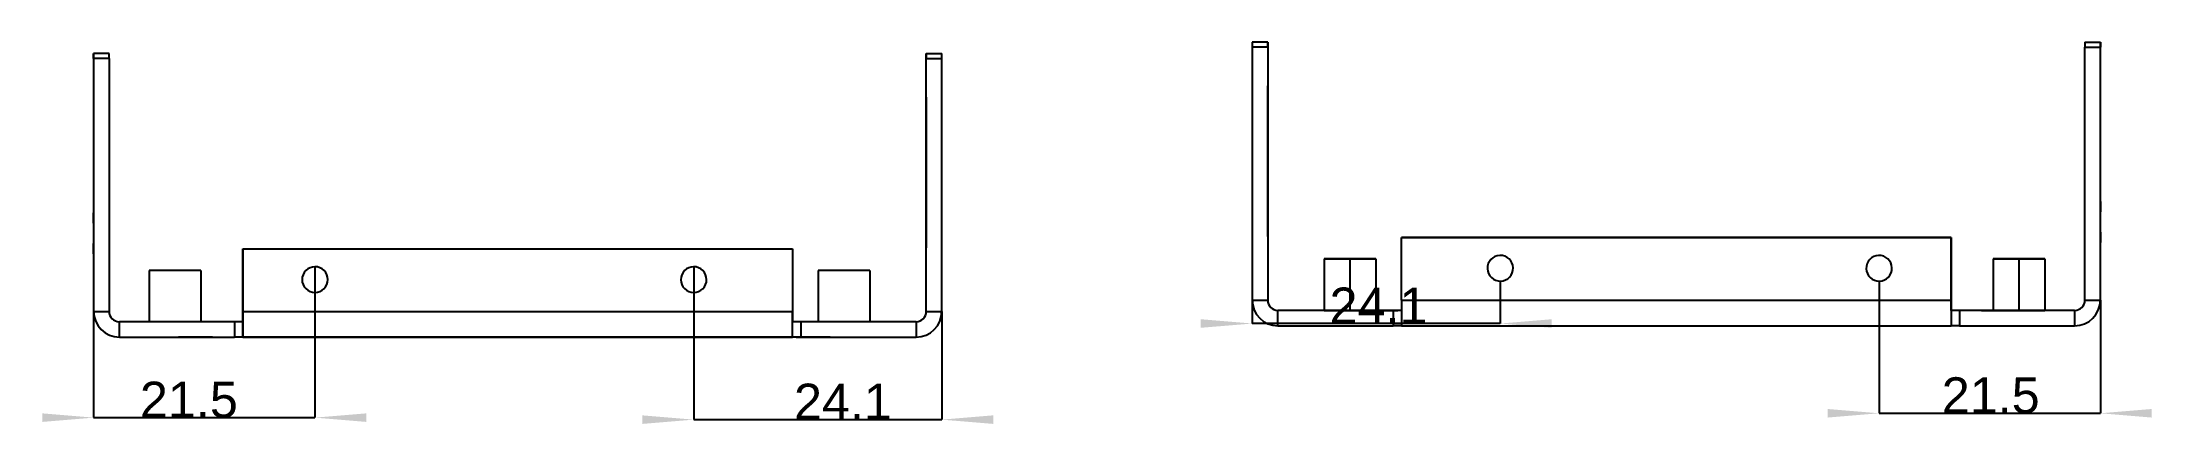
# Model space of a CAD drawing. Header units: millimetres. Extents: x 42 to 247, y 77 to 115.
import ezdxf
from ezdxf.enums import TextEntityAlignment as Align

# ---------------------------------------------------------------- set-up
doc = ezdxf.new("R2010")
doc.units = ezdxf.units.MM
doc.layers.get('0').update_dxf_attribs({"linetype": 'CONTINUOUS'})
for name, color, linetype in [('Dimension', 7, 'CONTINUOUS'), ('Dimension001', 7, 'CONTINUOUS'), ('Dimension002', 7, 'CONTINUOUS'), ('Dimension003', 7, 'CONTINUOUS'), ('View015', 7, 'CONTINUOUS'), ('View016', 7, 'CONTINUOUS')]:
    doc.layers.add(name, color=color, linetype=linetype)
doc.styles.get("Standard").update_dxf_attribs({"font": 'arial.ttf'})
doc.dimstyles.get("Standard").update_dxf_attribs({"dimscale": 0, "dimtxt": 2.5, "dimasz": 2.5, "dimexe": 1.25, "dimexo": 0.625, "dimtad": 1, "dimtxsty": 'STANDARD', "dimcen": 2.5, "dimazin": 3, "dimtfac": 1, "dimtmove": 0, "dimatfit": 3})

# ---------------------------------------------------------------- blocks, each defined once
blk = doc.blocks.new('*Dimension')
at = {"color": 0}
for points in [[(41.9573, 78.3385), (41.9573, 79.1718), (46.9573, 78.7551)], [(73.4573, 78.3385), (73.4573, 79.1718), (68.4573, 78.7551)]]:
    blk.add_solid(points, dxfattribs=at)
at = {"layer": 'Dimension'}
for p, q in [((68.4573, 93.4367), (68.4573, 78.7551)), ((46.9573, 89.0867), (46.9573, 78.7551)), ((46.9573, 78.7551), (68.4573, 78.7551))]:
    blk.add_line(p, q, dxfattribs=at)
blk.add_text('21.5', height=3.5, dxfattribs=at).set_placement((56.2105, 78.7551), align=Align.CENTER)
blk = doc.blocks.new('*Dimension001')
at = {"color": 0}
for points in [[(100.257, 78.1443), (100.257, 78.9776), (105.257, 78.561)], [(134.357, 78.1443), (134.357, 78.9776), (129.357, 78.561)]]:
    blk.add_solid(points, dxfattribs=at)
at = {"layer": 'Dimension001'}
for p, q in [((105.257, 93.4366), (105.257, 78.561)), ((129.357, 89.0866), (129.357, 78.561)), ((105.257, 78.561), (129.357, 78.561))]:
    blk.add_line(p, q, dxfattribs=at)
blk.add_text('24.1', height=3.5, dxfattribs=at).set_placement((119.758, 78.561), align=Align.CENTER)
blk = doc.blocks.new('*Dimension002')
at = {"color": 0}
for points in [[(154.523, 87.4961), (154.523, 88.3294), (159.523, 87.9128)], [(188.623, 87.4961), (188.623, 88.3294), (183.623, 87.9128)]]:
    blk.add_solid(points, dxfattribs=at)
at = {"layer": 'Dimension002'}
for p, q in [((159.523, 90.1938), (159.523, 87.9128)), ((183.623, 92.0438), (183.623, 87.9128)), ((183.623, 87.9128), (159.523, 87.9128))]:
    blk.add_line(p, q, dxfattribs=at)
blk.add_text('24.1', height=3.5, dxfattribs=at).set_placement((171.791, 87.9128), align=Align.CENTER)
blk = doc.blocks.new('*Dimension003')
at = {"color": 0}
for points in [[(215.423, 78.7628), (215.423, 79.5961), (220.423, 79.1795)], [(246.923, 78.7628), (246.923, 79.5961), (241.923, 79.1795)]]:
    blk.add_solid(points, dxfattribs=at)
at = {"layer": 'Dimension003'}
for p, q in [((220.423, 92.0438), (220.423, 79.1795)), ((241.923, 90.1938), (241.923, 79.1795)), ((220.423, 79.1795), (241.923, 79.1795))]:
    blk.add_line(p, q, dxfattribs=at)
blk.add_text('21.5', height=3.5, dxfattribs=at).set_placement((231.273, 79.1795), align=Align.CENTER)

msp = doc.modelspace()

# ---------------------------------------------------------------- linework, layer by layer
at = {"layer": 'View015'}
for p, q in [((161.023, 115.294), (159.523, 115.294)), ((161.023, 115.294), (159.523, 115.294)), ((161.023, 115.294), (159.523, 115.294)), ((161.023, 115.294), (159.523, 115.294)), ((159.523, 114.794), (159.523, 90.1938)), ((161.023, 114.794), (159.523, 114.794)), ((161.023, 114.794), (161.023, 90.1938)), ((161.023, 114.794), (161.023, 114.794)), ((240.423, 115.294), (241.923, 115.294)), ((240.423, 115.294), (241.923, 115.294)), ((240.423, 115.294), (241.923, 115.294)), ((240.423, 115.294), (241.923, 115.294)), ((240.423, 90.1938), (240.423, 114.794)), ((240.423, 114.794), (241.923, 114.794)), ((241.923, 90.1938), (241.923, 114.794)), ((241.923, 114.794), (241.923, 114.794)), ((161.023, 96.6439), (161.023, 111.044)), ((161.023, 111.044), (161.023, 111.044)), ((241.923, 111.894), (241.923, 111.894)), ((241.923, 102.694), (241.923, 111.894)), ((161.023, 109.694), (161.023, 109.694)), ((161.023, 109.694), (161.023, 109.694)), ((161.023, 109.694), (161.023, 109.694)), ((161.023, 109.694), (161.023, 109.694)), ((161.023, 97.3938), (161.023, 108.694)), ((161.023, 108.694), (161.023, 108.694)), ((161.023, 108.694), (161.023, 108.694)), ((241.923, 106.994), (241.923, 106.994)), ((241.923, 95.5938), (241.923, 106.994)), ((241.923, 102.694), (241.923, 102.694)), ((241.923, 99.7939), (241.923, 99.7939)), ((241.923, 99.7939), (241.923, 99.7939)), ((241.923, 99.7939), (241.923, 99.7939)), ((241.923, 99.7939), (241.923, 99.7939)), ((241.923, 99.7939), (241.923, 99.7939)), ((241.923, 99.7939), (241.923, 99.7939)), ((241.923, 99.7938), (241.923, 99.7938)), ((241.923, 99.7938), (241.923, 99.7938)), ((241.923, 96.7939), (241.923, 98.7939)), ((241.923, 96.7939), (241.923, 98.7939)), ((241.923, 98.7939), (241.923, 98.7939)), ((241.923, 98.7938), (241.923, 98.7938)), ((161.023, 97.3938), (161.023, 97.3938)), ((161.023, 97.3938), (161.023, 97.3938)), ((161.023, 96.6439), (161.023, 96.6439)), ((161.023, 96.3938), (161.023, 96.3938)), ((161.023, 96.3938), (161.023, 96.3938)), ((161.023, 96.3938), (161.023, 96.3938)), ((161.023, 96.3938), (161.023, 96.3938)), ((241.923, 96.7939), (241.923, 96.7939)), ((241.923, 96.7939), (241.923, 96.7939)), ((241.923, 96.7939), (241.923, 96.7939)), ((241.923, 96.7938), (241.923, 96.7938)), ((174.023, 96.2939), (174.023, 96.2938)), ((227.423, 96.2939), (174.023, 96.2939)), ((174.023, 90.1938), (174.023, 96.2938)), ((174.023, 96.2938), (227.423, 96.2938)), ((227.423, 90.1939), (227.423, 96.2939)), ((227.423, 96.2938), (227.423, 90.1938)), ((241.923, 95.7939), (241.923, 95.7939)), ((241.923, 95.7939), (241.923, 95.7939)), ((241.923, 95.7939), (241.923, 95.7939)), ((241.923, 95.7939), (241.923, 95.7939)), ((241.923, 95.7939), (241.923, 95.7939)), ((241.923, 95.7938), (241.923, 95.7938)), ((241.923, 95.7938), (241.923, 95.7938)), ((241.923, 95.7938), (241.923, 95.7938)), ((241.923, 95.5938), (241.923, 95.5938)), ((166.523, 94.1938), (166.523, 89.1938)), ((167.323, 94.1938), (167.323, 94.1938)), ((169.023, 94.1938), (169.023, 94.1939)), ((169.023, 94.1939), (169.023, 94.1939)), ((169.023, 89.1938), (169.023, 94.1938)), ((169.023, 94.1938), (169.023, 94.1938)), ((170.723, 94.1939), (170.723, 94.1939)), ((170.723, 94.1938), (170.723, 94.1938)), ((171.523, 94.1939), (171.523, 89.1939)), ((171.523, 94.1938), (171.523, 89.1938)), ((231.523, 94.1938), (231.523, 89.1938)), ((232.323, 94.1938), (232.323, 94.1938)), ((234.023, 94.1938), (234.023, 94.1939)), ((234.023, 94.1939), (234.023, 94.1939)), ((234.023, 89.1938), (234.023, 94.1938)), ((234.023, 94.1938), (234.023, 94.1938)), ((235.723, 94.1939), (235.723, 94.1939)), ((235.723, 94.1938), (235.723, 94.1938)), ((236.523, 94.1939), (236.523, 89.1939)), ((236.523, 94.1938), (236.523, 89.1938)), ((159.523, 90.1938), (161.023, 90.1938)), ((174.023, 90.1938), (227.423, 90.1938)), ((227.423, 90.1939), (227.423, 90.1939)), ((240.423, 90.1938), (241.923, 90.1938)), ((173.223, 89.1938), (162.023, 89.1938)), ((162.023, 87.6938), (162.023, 89.1938)), ((162.023, 87.6938), (162.023, 89.1938)), ((167.323, 89.1938), (167.323, 89.1938)), ((169.023, 89.1938), (169.023, 89.1938)), ((170.723, 89.1938), (170.723, 89.1938)), ((172.023, 89.1938), (172.023, 89.1938)), ((174.023, 89.1938), (173.223, 89.1938)), ((173.223, 89.1938), (173.223, 87.6938)), ((173.223, 89.1938), (173.223, 87.6938)), ((173.673, 89.1938), (173.673, 89.1938)), ((227.423, 89.1939), (227.423, 89.1939)), ((228.223, 89.1938), (227.423, 89.1938)), ((227.423, 89.1938), (227.423, 87.6938)), ((239.423, 89.1938), (228.223, 89.1938)), ((228.223, 89.1938), (228.223, 87.6938)), ((228.223, 89.1938), (228.223, 89.1938)), ((230.373, 89.1938), (230.373, 89.1938)), ((232.323, 89.1938), (232.323, 89.1938)), ((234.023, 89.1938), (234.023, 89.1938)), ((235.723, 89.1938), (235.723, 89.1938)), ((239.423, 89.1938), (239.423, 87.6938)), ((239.423, 89.1938), (239.423, 89.1938)), ((162.023, 87.6938), (173.223, 87.6938)), ((174.023, 87.6938), (173.223, 87.6938)), ((174.023, 87.6938), (227.423, 87.6938)), ((228.223, 87.6938), (227.423, 87.6938)), ((228.223, 87.6938), (239.423, 87.6938))]:
    msp.add_line(p, q, dxfattribs=at)
for centre, major_axis, ratio, start_param, end_param in [((159.523, 114.794), (0, 0.5), 0.00000006, -6.28318, -4.71239), ((159.523, 114.794), (0, -0.5), 0.00000006, 3.1292, 3.14159), ((161.023, 114.794), (0, 0.5), 0.00000006, -6.28318, -4.71239), ((161.023, 114.794), (0, -0.5), 0.00000006, 1.5708, 3.14159), ((240.423, 114.794), (0, -0.5), 0.00000006, 3.1292, 3.14159), ((240.423, 114.794), (0, 0.5), 0.00000006, -6.28318, -4.71239), ((241.923, 114.794), (0, -0.5), 0.00000006, 1.5708, 3.14159), ((241.923, 114.794), (0, 0.5), 0.00000006, -6.28318, -4.71239), ((161.023, 108.694), (0, -1), 0.00000006, 1.5708, 3.14159), ((161.023, 108.694), (0, -1), 0.00000006, 3.14159, 4.71239), ((241.923, 98.7939), (0, -1), 0.00000006, 1.5708, 3.14159), ((241.923, 98.7939), (0, 1), 0.00000006, -6.28318, -4.71239), ((241.923, 98.7939), (0, -1), 0.00000006, 1.5708, 3.14159), ((241.923, 98.7938), (0, 1), 0.00000006, -6.28318, -4.71239), ((161.023, 97.3938), (0, 1), 0.00000006, -3.14159, -1.5708), ((161.023, 97.3938), (0, -1), 0.00000006, 4.71239, 0), ((241.923, 96.7939), (0, 1), 0.00000006, -3.14159, -1.5708), ((241.923, 96.7939), (0, 1), 0.00000006, -4.71239, -3.14159), ((241.923, 96.7939), (0, 1), 0.00000006, -3.14159, -1.5708), ((241.923, 96.7938), (0, 1), 0.00000006, -4.71239, -3.14159), ((183.623, 93.2938), (-1.233, 0.2055), 1, 0, 6.28318), ((220.423, 93.2938), (-1.233, 0.2055), 1, 0, 6.28318), ((169.023, 94.1939), (2.5, 0), 0.00000036, 0, 3.14159), ((169.023, 94.1939), (2.5, 0), 0.00000036, 3.14159, 4.71239), ((169.023, 94.1938), (2.5, 0), 0.00000036, 0, 3.14159), ((169.023, 94.1938), (2.5, 0), 0.00000036, 3.14159, 4.71239), ((169.023, 94.1939), (1.7, 0), 0.00000036, 0, 3.14159), ((169.023, 94.1939), (1.7, 0), 0.00000036, 3.14159, 4.71239), ((169.023, 94.1938), (1.7, 0), 0.00000036, 0, 3.14159), ((169.023, 94.1938), (1.7, 0), 0.00000036, 3.14159, 4.71239), ((169.023, 94.1939), (2.5, 0), 0.00000036, 4.71239, 0), ((169.023, 94.1939), (1.7, 0), 0.00000036, 4.71239, 0), ((169.023, 94.1938), (2.5, 0), 0.00000036, 4.71239, 0), ((169.023, 94.1938), (1.7, 0), 0.00000036, 4.71239, 0), ((183.623, 93.2939), (-1.233, 0.2055), 1, 0.0000155, 3.14158), ((220.423, 93.2939), (-1.233, 0.2055), 1, 0.0000155, 3.14158), ((234.023, 94.1939), (2.5, 0), 0.00000036, 0, 3.14159), ((234.023, 94.1939), (2.5, 0), 0.00000036, 3.14159, 4.71239), ((234.023, 94.1938), (2.5, 0), 0.00000036, 0, 3.14159), ((234.023, 94.1938), (2.5, 0), 0.00000036, 3.14159, 4.71239), ((234.023, 94.1939), (1.7, 0), 0.00000036, 0, 3.14159), ((234.023, 94.1939), (1.7, 0), 0.00000036, 3.14159, 4.71239), ((234.023, 94.1938), (1.7, 0), 0.00000036, 0, 3.14159), ((234.023, 94.1938), (1.7, 0), 0.00000036, 3.14159, 4.71239), ((234.023, 94.1939), (2.5, 0), 0.00000036, 4.71239, 0), ((234.023, 94.1939), (1.7, 0), 0.00000036, 4.71239, 0), ((234.023, 94.1938), (2.5, 0), 0.00000036, 4.71239, 0), ((234.023, 94.1938), (1.7, 0), 0.00000036, 4.71239, 0), ((162.023, 90.1938), (2.466, -0.411), 1, -2.97644, -1.40565), ((162.023, 90.1938), (0.9864, -0.1644), 1, -2.97644, -1.40565), ((174.023, 90.1938), (0, 2.5), 0.00000006, -4.71239, -3.14159), ((227.423, 90.1939), (0, -1), 0.00000006, 0.00000036, 1.5708), ((227.423, 90.1939), (0, -2.5), 0.00000006, 1.15926, 1.5708), ((227.423, 90.1938), (0, 1), 0.00000006, -4.71239, -3.14159), ((227.423, 90.1938), (0, 2.5), 0.00000006, -4.71239, -3.14159), ((239.423, 90.1938), (-0.9864, 0.1644), 1, 1.73595, 3.30674), ((239.423, 90.1938), (-2.466, 0.411), 1, 1.73595, 3.30674), ((169.023, 89.1938), (2.5, 0), 0.00000036, 3.14159, 4.71239), ((169.023, 89.1938), (2.5, 0), 0.00000036, 4.71239, 0), ((169.023, 89.1939), (2.5, 0), 0.00000036, 6.28107, 0), ((172.023, 89.1938), (-1.65, 0), 0.00000036, -5.02026, -3.14159), ((172.023, 89.1938), (-1.65, 0), 0.00000036, -1.5708, -1.26292), ((172.023, 89.1938), (-1.65, 0), 0.00000036, -3.14159, -1.5708), ((232.023, 89.1938), (-1.65, 0), 0.00000036, 0, -5.02026), ((232.023, 89.1938), (-1.65, 0), 0.00000036, -1.26292, 0), ((234.023, 89.1938), (2.5, 0), 0.00000036, 3.14159, 4.71239), ((234.023, 89.1938), (2.5, 0), 0.00000036, 4.71239, 0), ((234.023, 89.1939), (2.5, 0), 0.00000036, 6.28107, 0)]:
    msp.add_ellipse(centre, major_axis=major_axis, ratio=ratio, start_param=start_param, end_param=end_param, dxfattribs=at)
at = {"layer": 'View016'}
for p, q in [((48.4573, 114.187), (46.9573, 114.187)), ((46.9573, 114.187), (46.9573, 114.187)), ((46.9573, 114.187), (46.9573, 114.187)), ((46.9573, 113.687), (46.9573, 89.0867)), ((48.4573, 113.687), (46.9573, 113.687)), ((46.9573, 113.687), (46.9573, 113.687)), ((48.4573, 113.687), (48.4573, 89.0867)), ((127.857, 114.187), (127.857, 114.187)), ((127.857, 114.187), (129.357, 114.187)), ((127.857, 114.187), (129.357, 114.187)), ((127.857, 89.0866), (127.857, 113.687)), ((127.857, 113.687), (127.857, 113.687)), ((127.857, 113.687), (129.357, 113.687)), ((129.357, 89.0866), (129.357, 113.687)), ((46.9573, 110.787), (46.9573, 110.787)), ((46.9573, 110.787), (46.9573, 101.587)), ((127.857, 109.937), (127.857, 95.5366)), ((127.857, 109.937), (127.857, 109.937)), ((127.857, 108.587), (127.857, 108.587)), ((127.857, 108.587), (127.857, 108.587)), ((127.857, 108.587), (127.857, 108.587)), ((127.857, 108.587), (127.857, 108.587)), ((127.857, 107.587), (127.857, 96.2866)), ((127.857, 107.587), (127.857, 107.587)), ((127.857, 107.587), (127.857, 107.587)), ((46.9573, 105.887), (46.9573, 105.887)), ((46.9573, 105.887), (46.9573, 94.4866)), ((46.9573, 101.587), (46.9573, 101.587)), ((46.9573, 98.6867), (46.9573, 98.6867)), ((46.9573, 98.6867), (46.9573, 98.6867)), ((46.9573, 98.6867), (46.9573, 98.6867)), ((46.9573, 98.6867), (46.9573, 98.6867)), ((46.9573, 98.6867), (46.9573, 98.6867)), ((46.9573, 98.6867), (46.9573, 98.6867)), ((46.9573, 98.6866), (46.9573, 98.6866)), ((46.9573, 98.6866), (46.9573, 98.6866)), ((46.9573, 97.6867), (46.9573, 95.6867)), ((46.9573, 97.6867), (46.9573, 97.6867)), ((46.9573, 97.6867), (46.9573, 97.6867)), ((46.9573, 97.6867), (46.9573, 97.6867)), ((46.9573, 97.6866), (46.9573, 95.6866)), ((46.9573, 97.6866), (46.9573, 97.6866)), ((46.9573, 95.6867), (46.9573, 95.6867)), ((46.9573, 95.6867), (46.9573, 95.6867)), ((46.9573, 95.6867), (46.9573, 95.6867)), ((46.9573, 95.6866), (46.9573, 95.6866)), ((46.9573, 94.6867), (46.9573, 94.6867)), ((46.9573, 94.6867), (46.9573, 94.6867)), ((46.9573, 94.6867), (46.9573, 94.6867)), ((46.9573, 94.6867), (46.9573, 94.6867)), ((46.9573, 94.6867), (46.9573, 94.6867)), ((46.9573, 94.6866), (46.9573, 94.6866)), ((46.9573, 94.6866), (46.9573, 94.6866)), ((46.9573, 94.6866), (46.9573, 94.6866)), ((46.9573, 94.4866), (46.9573, 94.4866)), ((61.4573, 89.0867), (61.4573, 95.1867)), ((61.4573, 95.1867), (114.857, 95.1866)), ((61.4573, 95.1866), (61.4573, 89.0866)), ((61.4573, 95.1866), (61.4573, 95.1866)), ((114.857, 95.1866), (114.857, 89.0866)), ((127.857, 96.2866), (127.857, 96.2866)), ((127.857, 96.2866), (127.857, 96.2866)), ((127.857, 95.5366), (127.857, 95.5366)), ((127.857, 95.2866), (127.857, 95.2866)), ((127.857, 95.2866), (127.857, 95.2866)), ((127.857, 95.2866), (127.857, 95.2866)), ((127.857, 95.2866), (127.857, 95.2866)), ((52.3573, 93.0867), (52.3573, 88.0867)), ((52.3573, 93.0866), (52.3573, 88.0867)), ((57.3573, 93.0867), (57.3573, 88.0867)), ((117.357, 93.0866), (117.357, 88.0866)), ((117.357, 93.0866), (117.357, 88.0866)), ((122.357, 93.0866), (122.357, 88.0866)), ((46.9573, 89.0867), (48.4573, 89.0867)), ((61.4573, 89.0867), (114.857, 89.0866)), ((61.4573, 89.0866), (61.4573, 89.0866)), ((127.857, 89.0866), (129.357, 89.0866)), ((49.4573, 86.5867), (49.4573, 88.0867)), ((60.6573, 88.0867), (49.4573, 88.0867)), ((49.4573, 86.5867), (49.4573, 86.5867)), ((49.4573, 86.5867), (60.6573, 86.5867)), ((55.2073, 86.5866), (55.2073, 86.5867)), ((56.8573, 86.5866), (56.8573, 86.5867)), ((58.5073, 86.5866), (58.5073, 86.5867)), ((61.4573, 88.0867), (60.6573, 88.0867)), ((60.6573, 88.0867), (60.6573, 86.5867)), ((61.4573, 86.5867), (60.6573, 86.5867)), ((61.4573, 88.0867), (61.4573, 88.0867)), ((61.4573, 88.0867), (61.4573, 86.5867)), ((61.4573, 88.0866), (61.4573, 88.0866)), ((61.4573, 86.5867), (114.857, 86.5866)), ((114.857, 86.5866), (61.4573, 86.5866)), ((115.657, 88.0866), (114.857, 88.0866)), ((115.657, 86.5866), (114.857, 86.5866)), ((115.207, 86.5866), (115.207, 86.5866)), ((126.857, 88.0866), (115.657, 88.0866)), ((115.657, 88.0866), (115.657, 86.5866)), ((115.657, 88.0866), (115.657, 86.5866)), ((115.657, 86.5866), (126.857, 86.5866)), ((116.857, 86.5866), (116.857, 86.5866)), ((118.507, 86.5866), (118.507, 86.5866)), ((126.857, 88.0866), (126.857, 86.5866)), ((126.857, 88.0866), (126.857, 86.5866))]:
    msp.add_line(p, q, dxfattribs=at)
for centre, major_axis, ratio, start_param, end_param in [((46.9573, 113.687), (0, 0.5), 0.00000012, 4.71239, 0.00000018), ((46.9573, 113.687), (0, -0.5), 0.00000012, -3.14159, -1.5708), ((48.4573, 113.687), (0, 0.5), 0.00000012, 4.71239, 0.00000018), ((127.857, 113.687), (0, -0.5), 0.00000012, -3.14159, -1.5708), ((127.857, 113.687), (0, 0.5), 0.00000012, 4.71239, 0.00000018), ((129.357, 113.687), (0, 0.5), 0.00000012, 4.71239, 0.00000018), ((127.857, 107.587), (0, 1), 0.00000012, 4.71239, 0), ((127.857, 107.587), (0, 1), 0.00000012, 0.00000018, 1.5708), ((46.9573, 97.6867), (0, 1), 0.00000012, 4.71239, 6.28319), ((46.9573, 97.6867), (0, -1), 0.00000012, -3.14159, -1.5708), ((46.9573, 97.6867), (0, 1), 0.00000012, 4.71239, 0), ((46.9573, 97.6866), (0, -1), 0.00000012, -3.14159, -1.5708), ((46.9573, 95.6867), (0, -1), 0.00000012, -6.28319, -4.71239), ((46.9573, 95.6867), (0, -1), 0.00000012, -1.5708, 0), ((46.9573, 95.6867), (0, -1), 0.00000012, -6.28319, -4.71239), ((46.9573, 95.6866), (0, -1), 0.00000012, -1.5708, 0), ((127.857, 96.2866), (0, -1), 0.00000012, -6.28319, -4.71239), ((127.857, 96.2866), (0, 1), 0.00000012, 1.5708, 3.14159), ((54.8573, 93.0867), (2.5, 0), 0.00000018, 0, -3.14159), ((54.8573, 93.0866), (2.5, 0), 0.00000018, -3.14459, -3.14159), ((68.4573, 92.1867), (1.0401, -0.6934), 1, 0, 6.28318), ((68.4573, 92.1866), (1.0401, -0.6934), 1, 0.00000919, 3.14158), ((105.257, 92.1866), (1.0401, -0.6934), 1, 0, 6.28318), ((105.257, 92.1866), (1.0401, -0.6934), 1, 0.00000919, 3.14158), ((119.857, 93.0866), (2.5, 0), 0.00000018, 0, -3.14159), ((119.857, 93.0866), (2.5, 0), 0.00000018, -3.14459, -3.14159), ((49.4573, 89.0867), (-2.0801, 1.3867), 1, -5.69518, -4.12439), ((49.4573, 89.0867), (-0.8321, 0.5547), 1, -5.69518, -4.12439), ((61.4573, 89.0867), (0, 1), 0.00000012, 3.14159, 4.71239), ((61.4573, 89.0867), (0, 2.5), 0.00000012, 3.14159, 4.71239), ((61.4573, 89.0866), (0, -1), 0.00000012, -1.5708, -0.00605155), ((61.4573, 89.0866), (0, -2.5), 0.00000012, -1.5708, -1.15929), ((114.857, 89.0866), (0, 1), 0.00000012, 3.14159, 4.71239), ((114.857, 89.0866), (0, -1), 0.00000012, -1.5708, -6.28319), ((114.857, 89.0866), (0, 2.5), 0.00000012, 3.14159, 4.71239), ((126.857, 89.0866), (0.8321, -0.5547), 1, 5.30039, 0.588001), ((126.857, 89.0866), (2.0801, -1.3867), 1, 5.30039, 0.588001), ((56.8573, 86.5866), (-1.65, 0), 0.00000018, 4.71239, 0), ((56.8573, 86.5866), (-1.65, 0), 0.00000018, 0, 3.14159), ((56.8573, 86.5866), (-1.65, 0), 0.00000018, 3.14159, 4.71239), ((61.4573, 89.0866), (0, -2.5), 0.00000012, -0.00382733, -6.28319), ((114.857, 89.0866), (0, -2.5), 0.00000012, -0.00384597, -6.28319), ((116.857, 86.5866), (-1.65, 0), 0.00000018, 4.71239, 0), ((116.857, 86.5866), (-1.65, 0), 0.00000018, 0, 3.14159), ((116.857, 86.5866), (-1.65, 0), 0.00000018, 3.14159, 4.71239)]:
    msp.add_ellipse(centre, major_axis=major_axis, ratio=ratio, start_param=start_param, end_param=end_param, dxfattribs=at)

# ---------------------------------------------------------------- dimensions: what is measured, and where the dimension line sits
at = {"layer": 'Dimension'}
dim = msp.add_linear_dim(base=(56.2105, 78.7551), p1=(46.9573, 89.0867), p2=(68.4573, 93.4367), text='21.5', dimstyle='STANDARD', dxfattribs=at)
dim.commit()
dim.dimension.update_dxf_attribs({"geometry": '*Dimension', "text_midpoint": (57.202, 83.6558)})
at = {"layer": 'Dimension001'}
dim = msp.add_linear_dim(base=(119.758, 78.561), p1=(105.257, 93.4366), p2=(129.357, 89.0866), text='24.1', dimstyle='STANDARD', dxfattribs=at)
dim.commit()
dim.dimension.update_dxf_attribs({"geometry": '*Dimension001', "text_midpoint": (118.87, 83.4815)})
at = {"layer": 'Dimension002'}
dim = msp.add_linear_dim(base=(171.791, 87.9128), p1=(183.623, 92.0438), p2=(159.523, 90.1938), text='24.1', dimstyle='STANDARD', dxfattribs=at)
dim.commit()
dim.dimension.update_dxf_attribs({"geometry": '*Dimension002', "text_midpoint": (171.409, 82.9274)})
at = {"layer": 'Dimension003'}
dim = msp.add_linear_dim(base=(231.273, 79.1795), p1=(220.423, 92.0438), p2=(241.923, 90.1938), text='21.5', dimstyle='STANDARD', dxfattribs=at)
dim.commit()
dim.dimension.update_dxf_attribs({"geometry": '*Dimension003', "text_midpoint": (230.844, 84.1611)})

doc.saveas('drawing.dxf')
